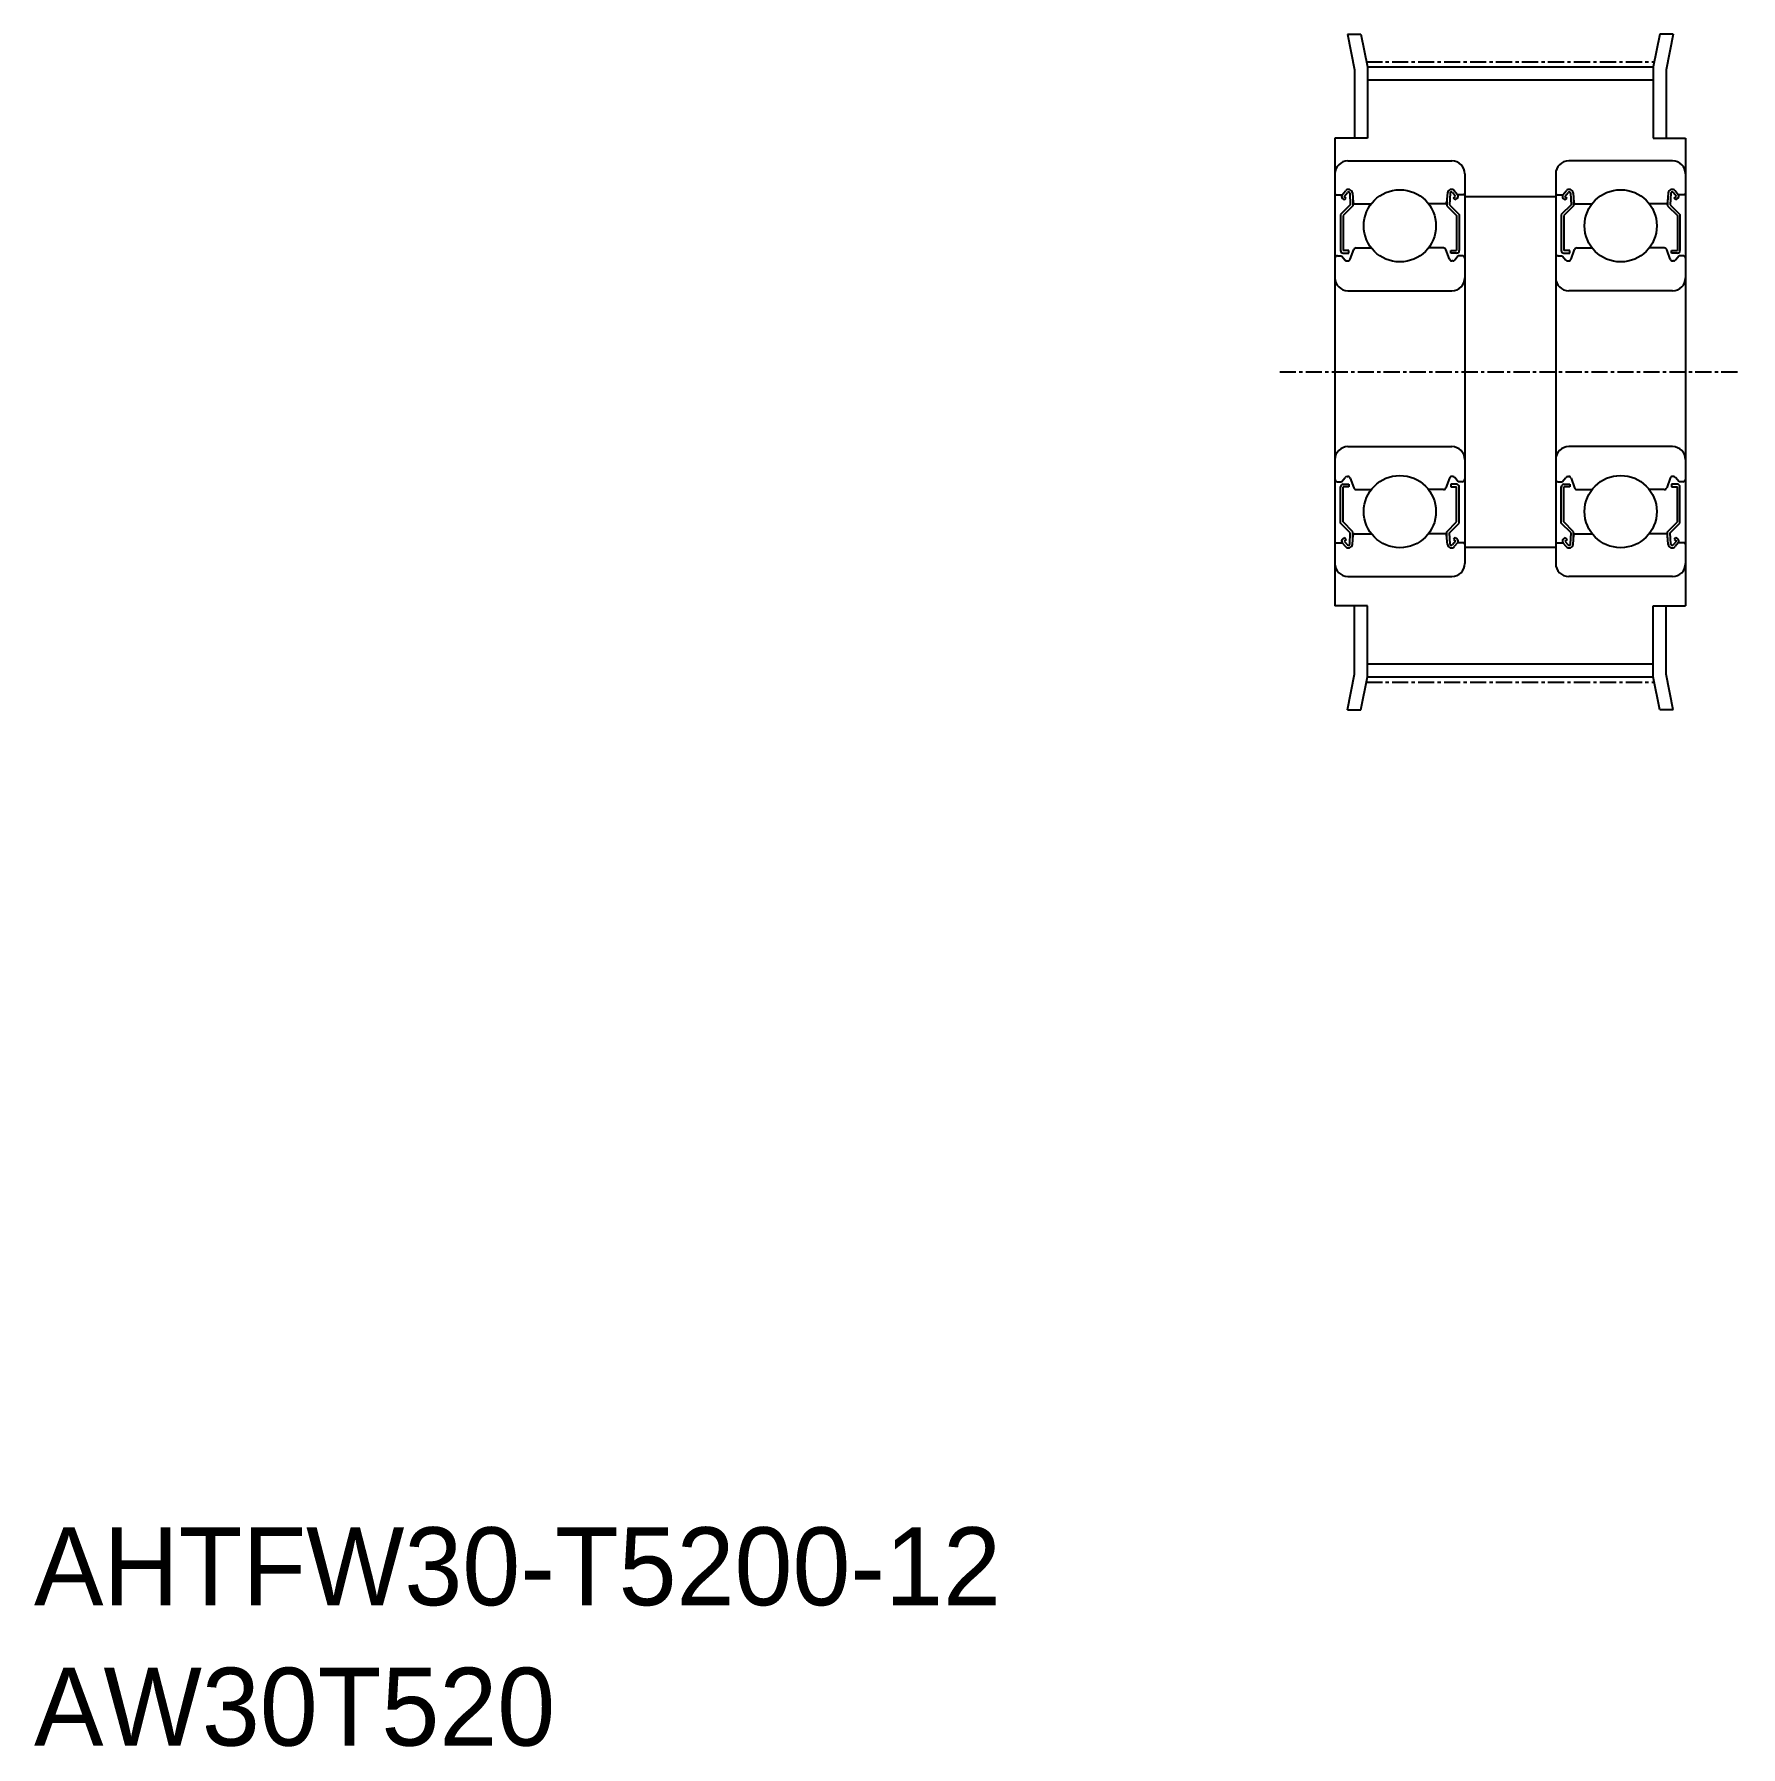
# Model space of a CAD drawing. Extents: x -286 to -155, y -61 to 71.
import ezdxf

# ---------------------------------------------------------------- set-up
doc = ezdxf.new("R2010")
doc.units = 0
doc.linetypes.add('CENTER', pattern=[2, 1.25, -0.25, 0.25, -0.25])
doc.layers.get('0').update_dxf_attribs({"linetype": 'CONTINUOUS'})
doc.layers.add('CENTER', color=1, linetype='CENTER')

msp = doc.modelspace()

# ---------------------------------------------------------------- linework, layer by layer
for p, q in [((-184.85, 70.95), (-184.31, 68.22)), ((-184.85, 70.95), (-183.82, 70.95)), ((-183.82, 70.95), (-183.31, 68.43)), ((-160.8, 70.95), (-161.31, 68.43)), ((-159.77, 70.95), (-160.8, 70.95)), ((-159.77, 70.95), (-160.31, 68.22)), ((-184.31, 68.22), (-184.31, 62.95)), ((-183.31, 68.43), (-161.31, 68.43)), ((-183.31, 68.43), (-183.31, 62.95)), ((-183.31, 67.43), (-161.31, 67.43)), ((-161.31, 68.43), (-161.31, 62.95)), ((-160.31, 68.22), (-160.31, 62.95)), ((-185.81, 62.95), (-185.81, 26.95)), ((-185.81, 62.95), (-185.81, 34.95)), ((-183.31, 62.95), (-185.81, 62.95)), ((-161.31, 62.95), (-158.81, 62.95)), ((-158.81, 62.95), (-158.81, 26.95)), ((-158.81, 62.95), (-158.81, 34.95)), ((-184.81, 61.2), (-176.81, 61.2)), ((-159.81, 61.2), (-167.81, 61.2)), ((-185.81, 60.2), (-185.81, 30.2)), ((-175.81, 60.2), (-175.81, 30.2)), ((-168.81, 60.2), (-168.81, 30.2)), ((-158.81, 60.2), (-158.81, 30.2)), ((-185.71, 58.6), (-185.25, 58.6)), ((-185.25, 58.6), (-185, 58.9)), ((-185.07, 58.19), (-185.23, 58.32)), ((-185.1, 58.47), (-184.85, 58.77)), ((-184.94, 58.34), (-185.1, 58.47)), ((-185.07, 58.19), (-184.94, 58.34)), ((-184.67, 58.71), (-184.63, 57.83)), ((-184.47, 58.73), (-184.41, 57.99)), ((-184.43, 58.22), (-184.43, 57.75)), ((-177.15, 58.73), (-177.21, 57.99)), ((-177.19, 58.22), (-177.19, 57.75)), ((-176.95, 58.71), (-176.99, 57.83)), ((-176.52, 58.47), (-176.77, 58.77)), ((-176.68, 58.34), (-176.52, 58.47)), ((-176.55, 58.19), (-176.68, 58.34)), ((-176.37, 58.6), (-176.62, 58.9)), ((-176.55, 58.19), (-176.4, 58.32)), ((-175.91, 58.6), (-176.37, 58.6)), ((-175.81, 58.45), (-168.81, 58.45)), ((-168.71, 58.6), (-168.25, 58.6)), ((-168.25, 58.6), (-168, 58.9)), ((-168.07, 58.19), (-168.23, 58.32)), ((-168.1, 58.47), (-167.85, 58.77)), ((-167.94, 58.34), (-168.1, 58.47)), ((-168.07, 58.19), (-167.94, 58.34)), ((-167.67, 58.71), (-167.63, 57.83)), ((-167.47, 58.73), (-167.41, 57.99)), ((-167.43, 58.22), (-167.43, 57.75)), ((-160.15, 58.73), (-160.21, 57.99)), ((-160.19, 58.22), (-160.19, 57.75)), ((-159.95, 58.71), (-159.99, 57.83)), ((-159.52, 58.47), (-159.77, 58.77)), ((-159.68, 58.34), (-159.52, 58.47)), ((-159.55, 58.19), (-159.68, 58.34)), ((-159.37, 58.6), (-159.62, 58.9)), ((-159.55, 58.19), (-159.4, 58.32)), ((-158.91, 58.6), (-159.37, 58.6)), ((-184.63, 57.83), (-185.38, 57.08)), ((-185.38, 57.08), (-185.38, 54.3)), ((-184.43, 57.75), (-185.18, 57)), ((-185.18, 57), (-185.18, 54.3)), ((-184.31, 57.9), (-183.01, 57.9)), ((-177.31, 57.9), (-178.61, 57.9)), ((-177.19, 57.75), (-176.44, 57)), ((-176.99, 57.83), (-176.24, 57.08)), ((-176.44, 57), (-176.44, 54.3)), ((-176.24, 57.08), (-176.24, 54.3)), ((-167.63, 57.83), (-168.38, 57.08)), ((-168.38, 57.08), (-168.38, 54.3)), ((-167.43, 57.75), (-168.18, 57)), ((-168.18, 57), (-168.18, 54.3)), ((-167.31, 57.9), (-166.01, 57.9)), ((-160.31, 57.9), (-161.61, 57.9)), ((-160.19, 57.75), (-159.44, 57)), ((-159.99, 57.83), (-159.24, 57.08)), ((-159.44, 57), (-159.44, 54.3)), ((-159.24, 57.08), (-159.24, 54.3)), ((-184.73, 54.3), (-185.18, 54.3)), ((-185.18, 54.1), (-184.73, 54.1)), ((-184.73, 54.1), (-184.73, 54.3)), ((-184.63, 53.63), (-184.36, 54.37)), ((-184.17, 54.5), (-183.01, 54.5)), ((-177.45, 54.5), (-178.61, 54.5)), ((-176.99, 53.63), (-177.26, 54.37)), ((-176.89, 54.3), (-176.44, 54.3)), ((-176.89, 54.1), (-176.89, 54.3)), ((-176.44, 54.1), (-176.89, 54.1)), ((-167.73, 54.3), (-168.18, 54.3)), ((-168.18, 54.1), (-167.73, 54.1)), ((-167.73, 54.1), (-167.73, 54.3)), ((-167.63, 53.63), (-167.36, 54.37)), ((-167.17, 54.5), (-166.01, 54.5)), ((-160.45, 54.5), (-161.61, 54.5)), ((-159.99, 53.63), (-160.26, 54.37)), ((-159.89, 54.3), (-159.44, 54.3)), ((-159.89, 54.1), (-159.89, 54.3)), ((-159.44, 54.1), (-159.89, 54.1)), ((-185.61, 53.9), (-185.31, 53.9)), ((-185.31, 53.9), (-185.03, 53.57)), ((-184.88, 53.5), (-184.82, 53.5)), ((-176.74, 53.5), (-176.8, 53.5)), ((-176.31, 53.9), (-176.59, 53.57)), ((-176.01, 53.9), (-176.31, 53.9)), ((-168.61, 53.9), (-168.31, 53.9)), ((-168.31, 53.9), (-168.03, 53.57)), ((-167.88, 53.5), (-167.82, 53.5)), ((-159.74, 53.5), (-159.8, 53.5)), ((-159.31, 53.9), (-159.59, 53.57)), ((-159.01, 53.9), (-159.31, 53.9)), ((-184.81, 51.2), (-176.81, 51.2)), ((-159.81, 51.2), (-167.81, 51.2)), ((-184.81, 39.2), (-176.81, 39.2)), ((-159.81, 39.2), (-167.81, 39.2)), ((-185.61, 36.5), (-185.31, 36.5)), ((-185.38, 33.32), (-185.38, 36.1)), ((-185.31, 36.5), (-185.03, 36.83)), ((-185.18, 36.3), (-184.73, 36.3)), ((-185.18, 33.4), (-185.18, 36.1)), ((-184.73, 36.1), (-185.18, 36.1)), ((-184.88, 36.9), (-184.82, 36.9)), ((-184.73, 36.3), (-184.73, 36.1)), ((-184.63, 36.77), (-184.36, 36.03)), ((-184.17, 35.9), (-183.01, 35.9)), ((-177.45, 35.9), (-178.61, 35.9)), ((-176.99, 36.77), (-177.26, 36.03)), ((-176.44, 36.3), (-176.89, 36.3)), ((-176.89, 36.3), (-176.89, 36.1)), ((-176.89, 36.1), (-176.44, 36.1)), ((-176.74, 36.9), (-176.8, 36.9)), ((-176.31, 36.5), (-176.59, 36.83)), ((-176.44, 33.4), (-176.44, 36.1)), ((-176.01, 36.5), (-176.31, 36.5)), ((-176.24, 33.32), (-176.24, 36.1)), ((-168.61, 36.5), (-168.31, 36.5)), ((-168.38, 33.32), (-168.38, 36.1)), ((-168.31, 36.5), (-168.03, 36.83)), ((-168.18, 36.3), (-167.73, 36.3)), ((-167.73, 36.1), (-168.18, 36.1)), ((-168.18, 33.4), (-168.18, 36.1)), ((-167.88, 36.9), (-167.82, 36.9)), ((-167.73, 36.3), (-167.73, 36.1)), ((-167.63, 36.77), (-167.36, 36.03)), ((-167.17, 35.9), (-166.01, 35.9)), ((-160.45, 35.9), (-161.61, 35.9)), ((-159.99, 36.77), (-160.26, 36.03)), ((-159.89, 36.3), (-159.89, 36.1)), ((-159.44, 36.3), (-159.89, 36.3)), ((-159.89, 36.1), (-159.44, 36.1)), ((-159.74, 36.9), (-159.8, 36.9)), ((-159.31, 36.5), (-159.59, 36.83)), ((-159.44, 33.4), (-159.44, 36.1)), ((-159.01, 36.5), (-159.31, 36.5)), ((-159.24, 33.32), (-159.24, 36.1)), ((-184.63, 32.57), (-185.38, 33.32)), ((-184.43, 32.65), (-185.18, 33.4)), ((-177.19, 32.65), (-176.44, 33.4)), ((-176.99, 32.57), (-176.24, 33.32)), ((-167.63, 32.57), (-168.38, 33.32)), ((-167.43, 32.65), (-168.18, 33.4)), ((-160.19, 32.65), (-159.44, 33.4)), ((-159.99, 32.57), (-159.24, 33.32)), ((-185.71, 31.8), (-185.25, 31.8)), ((-185.25, 31.8), (-185, 31.5)), ((-185.07, 32.21), (-185.23, 32.08)), ((-184.94, 32.06), (-185.1, 31.93)), ((-185.1, 31.93), (-184.85, 31.63)), ((-185.07, 32.21), (-184.94, 32.06)), ((-184.67, 31.69), (-184.63, 32.57)), ((-184.47, 31.67), (-184.41, 32.41)), ((-184.43, 32.18), (-184.43, 32.65)), ((-184.31, 32.5), (-183.01, 32.5)), ((-177.31, 32.5), (-178.61, 32.5)), ((-177.15, 31.67), (-177.21, 32.41)), ((-177.19, 32.18), (-177.19, 32.65)), ((-176.95, 31.69), (-176.99, 32.57)), ((-176.52, 31.93), (-176.77, 31.63)), ((-176.55, 32.21), (-176.68, 32.06)), ((-176.68, 32.06), (-176.52, 31.93)), ((-176.37, 31.8), (-176.62, 31.5)), ((-176.55, 32.21), (-176.4, 32.08)), ((-175.91, 31.8), (-176.37, 31.8)), ((-168.71, 31.8), (-168.25, 31.8)), ((-168.25, 31.8), (-168, 31.5)), ((-168.07, 32.21), (-168.23, 32.08)), ((-167.94, 32.06), (-168.1, 31.93)), ((-168.1, 31.93), (-167.85, 31.63)), ((-168.07, 32.21), (-167.94, 32.06)), ((-167.67, 31.69), (-167.63, 32.57)), ((-167.47, 31.67), (-167.41, 32.41)), ((-167.43, 32.18), (-167.43, 32.65)), ((-167.31, 32.5), (-166.01, 32.5)), ((-160.31, 32.5), (-161.61, 32.5)), ((-160.15, 31.67), (-160.21, 32.41)), ((-160.19, 32.18), (-160.19, 32.65)), ((-159.95, 31.69), (-159.99, 32.57)), ((-159.52, 31.93), (-159.77, 31.63)), ((-159.55, 32.21), (-159.68, 32.06)), ((-159.68, 32.06), (-159.52, 31.93)), ((-159.37, 31.8), (-159.62, 31.5)), ((-159.55, 32.21), (-159.4, 32.08)), ((-158.91, 31.8), (-159.37, 31.8)), ((-175.81, 31.45), (-168.81, 31.45)), ((-184.81, 29.2), (-176.81, 29.2)), ((-182.81, 29.2), (-182.81, 29.2)), ((-180.81, 29.2), (-180.81, 29.2)), ((-159.81, 29.2), (-167.81, 29.2)), ((-163.81, 29.2), (-163.81, 29.2)), ((-161.81, 29.2), (-161.81, 29.2)), ((-183.31, 26.95), (-185.81, 26.95)), ((-184.31, 21.68), (-184.31, 26.95)), ((-183.31, 21.48), (-183.31, 26.95)), ((-161.31, 21.48), (-161.31, 26.95)), ((-161.31, 26.95), (-158.81, 26.95)), ((-160.31, 21.68), (-160.31, 26.95)), ((-183.31, 22.47), (-161.31, 22.47)), ((-184.85, 18.95), (-184.31, 21.68)), ((-183.82, 18.95), (-183.31, 21.48)), ((-183.31, 21.48), (-161.31, 21.48)), ((-160.8, 18.95), (-161.31, 21.48)), ((-159.77, 18.95), (-160.31, 21.68)), ((-184.85, 18.95), (-183.82, 18.95)), ((-159.77, 18.95), (-160.8, 18.95))]:
    msp.add_line(p, q)
for centre in [(-180.81, 56.2), (-180.81, 56.2), (-163.81, 56.2), (-163.81, 56.2), (-180.81, 34.2), (-180.81, 34.2), (-163.81, 34.2), (-163.81, 34.2)]:
    msp.add_circle(centre, 2.78)
for centre, radius, start, end in [((-184.81, 60.2), 1, 90, 180), ((-176.81, 60.2), 1, 0, 90), ((-167.81, 60.2), 1, 90, 180), ((-159.81, 60.2), 1, 0, 90), ((-185.71, 58.7), 0.1, 180, 270), ((-185.1, 58.47), 0.2, 140.0012, 230.087), ((-184.77, 58.71), 0.3, 4.9968, 140.0012), ((-184.77, 58.71), 0.1, 2.8198, 140.0002), ((-176.85, 58.71), 0.3, 39.9988, 175.0032), ((-176.85, 58.71), 0.1, 39.9998, 177.1802), ((-176.52, 58.47), 0.2, 309.913, 39.9988), ((-175.91, 58.7), 0.1, 270, 0), ((-168.71, 58.7), 0.1, 180, 270), ((-168.1, 58.47), 0.2, 140.0012, 230.087), ((-167.77, 58.71), 0.3, 4.9968, 140.0012), ((-167.77, 58.71), 0.1, 2.8198, 140.0002), ((-159.85, 58.71), 0.3, 39.9988, 175.0032), ((-159.85, 58.71), 0.1, 39.9998, 177.1802), ((-159.52, 58.47), 0.2, 309.913, 39.9988), ((-158.91, 58.7), 0.1, 270, 0), ((-184.31, 58), 0.1, 184.9968, 270), ((-177.31, 58), 0.1, 270, 355.0032), ((-167.31, 58), 0.1, 184.9968, 270), ((-160.31, 58), 0.1, 270, 355.0032), ((-185.18, 54.3), 0.2, 180, 270), ((-184.17, 54.3), 0.2, 90, 159.9916), ((-177.45, 54.3), 0.2, 20.0084, 90), ((-176.44, 54.3), 0.2, 270, 0), ((-168.18, 54.3), 0.2, 180, 270), ((-167.17, 54.3), 0.2, 90, 159.9916), ((-160.45, 54.3), 0.2, 20.0084, 90), ((-159.44, 54.3), 0.2, 270, 0), ((-185.61, 53.7), 0.2, 90, 180), ((-184.88, 53.7), 0.2, 219.9952, 270), ((-184.82, 53.7), 0.2, 270, 339.9916), ((-176.8, 53.7), 0.2, 200.0084, 270), ((-176.74, 53.7), 0.2, 270, 320.0048), ((-176.01, 53.7), 0.2, 0, 90), ((-168.61, 53.7), 0.2, 90, 180), ((-167.88, 53.7), 0.2, 219.9952, 270), ((-167.82, 53.7), 0.2, 270, 339.9916), ((-159.8, 53.7), 0.2, 200.0084, 270), ((-159.74, 53.7), 0.2, 270, 320.0048), ((-159.01, 53.7), 0.2, 0, 90), ((-184.81, 52.2), 1, 180, 270), ((-176.81, 52.2), 1, 270, 0), ((-167.81, 52.2), 1, 180, 270), ((-159.81, 52.2), 1, 270, 0), ((-184.81, 38.2), 1, 90, 180), ((-176.81, 38.2), 1, 0, 90), ((-167.81, 38.2), 1, 90, 180), ((-159.81, 38.2), 1, 0, 90), ((-185.61, 36.7), 0.2, 180, 270), ((-185.18, 36.1), 0.2, 90, 180), ((-184.88, 36.7), 0.2, 90, 140.0048), ((-184.82, 36.7), 0.2, 20.0084, 90), ((-184.17, 36.1), 0.2, 200.0084, 270), ((-177.45, 36.1), 0.2, 270, 339.9916), ((-176.8, 36.7), 0.2, 90, 159.9916), ((-176.74, 36.7), 0.2, 39.9952, 90), ((-176.44, 36.1), 0.2, 0, 90), ((-176.01, 36.7), 0.2, 270, 0), ((-168.61, 36.7), 0.2, 180, 270), ((-168.18, 36.1), 0.2, 90, 180), ((-167.88, 36.7), 0.2, 90, 140.0048), ((-167.82, 36.7), 0.2, 20.0084, 90), ((-167.17, 36.1), 0.2, 200.0084, 270), ((-160.45, 36.1), 0.2, 270, 339.9916), ((-159.8, 36.7), 0.2, 90, 159.9916), ((-159.74, 36.7), 0.2, 39.9952, 90), ((-159.44, 36.1), 0.2, 0, 90), ((-159.01, 36.7), 0.2, 270, 0), ((-185.71, 31.7), 0.1, 90, 180), ((-185.1, 31.93), 0.2, 129.913, 219.9988), ((-184.77, 31.7), 0.3, 219.9988, 355.0032), ((-184.77, 31.7), 0.1, 219.9998, 357.1802), ((-184.31, 32.4), 0.1, 90, 175.0032), ((-177.31, 32.4), 0.1, 4.9968, 90), ((-176.85, 31.7), 0.3, 184.9968, 320.0012), ((-176.85, 31.7), 0.1, 182.8198, 320.0002), ((-176.52, 31.93), 0.2, 320.0012, 50.087), ((-175.91, 31.7), 0.1, 0, 90), ((-168.71, 31.7), 0.1, 90, 180), ((-168.1, 31.93), 0.2, 129.913, 219.9988), ((-167.77, 31.7), 0.3, 219.9988, 355.0032), ((-167.77, 31.7), 0.1, 219.9998, 357.1802), ((-167.31, 32.4), 0.1, 90, 175.0032), ((-160.31, 32.4), 0.1, 4.9968, 90), ((-159.85, 31.7), 0.3, 184.9968, 320.0012), ((-159.85, 31.7), 0.1, 182.8198, 320.0002), ((-159.52, 31.93), 0.2, 320.0012, 50.087), ((-158.91, 31.7), 0.1, 0, 90), ((-184.81, 30.2), 1, 180, 270), ((-176.81, 30.2), 1, 270, 0), ((-167.81, 30.2), 1, 180, 270), ((-159.81, 30.2), 1, 270, 0)]:
    msp.add_arc(centre, radius, start, end)
at = {"layer": 'CENTER', "color": 1, "linetype": 'CENTER'}
for p, q in [((-183.41, 68.83), (-161.21, 68.83)), ((-190.06, 44.95), (-154.56, 44.95)), ((-183.41, 21.08), (-161.21, 21.08))]:
    msp.add_line(p, q, dxfattribs=at)

# ---------------------------------------------------------------- texts
at = {"color": 7, "linetype": 'CONTINUOUS'}
for s, p in [('AHTFW30-T5200-12', (-285.99, -50)), ('AW30T520', (-285.99, -60.81))]:
    msp.add_text(s, height=6, dxfattribs=at).set_placement(p)

doc.saveas('drawing.dxf')
